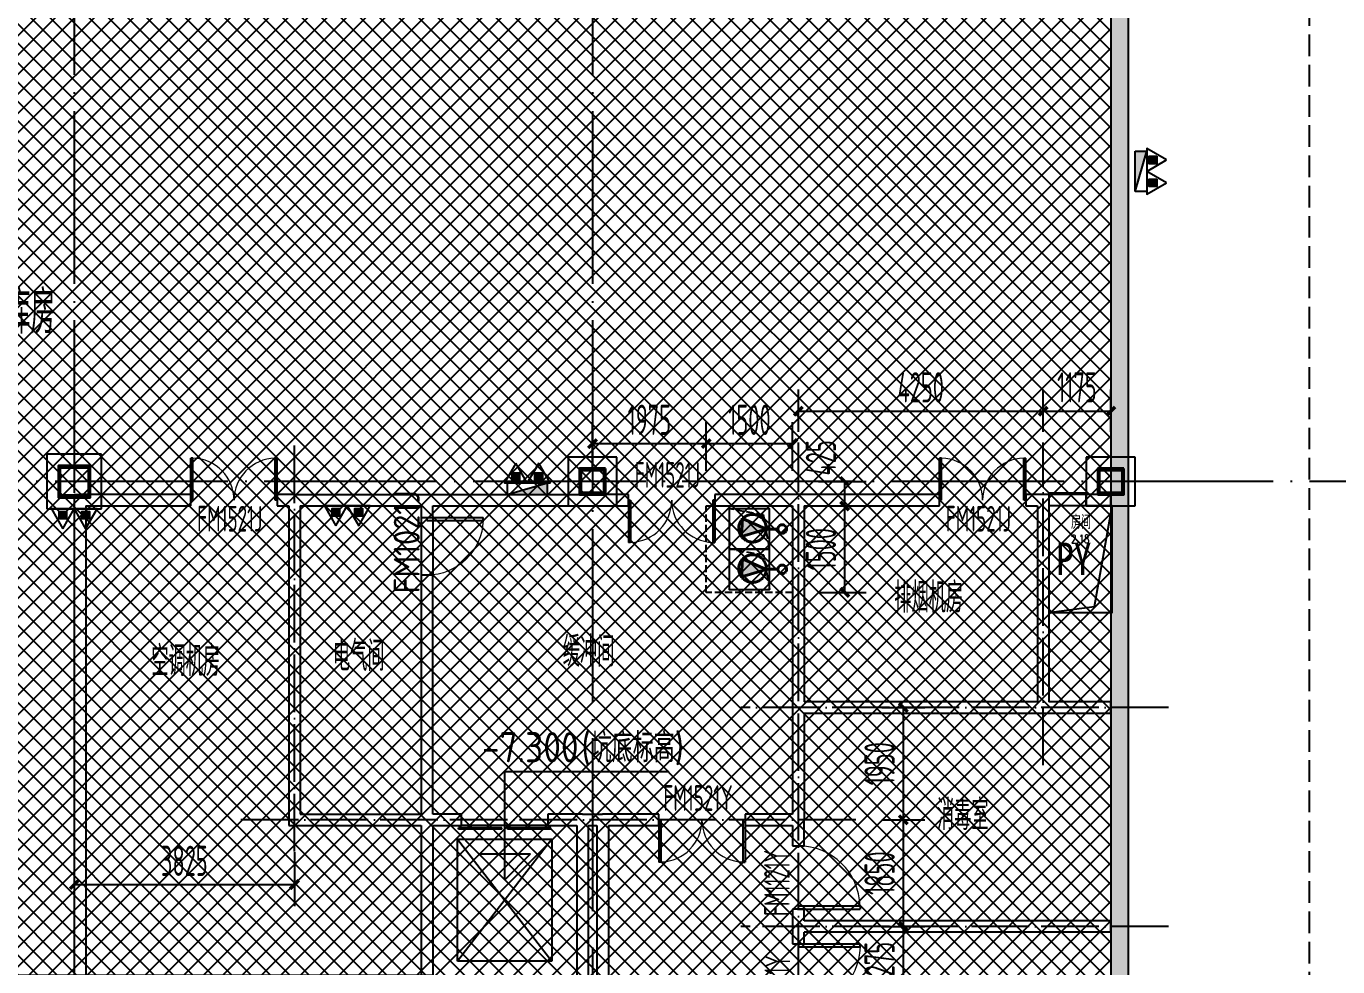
# Model space of a CAD drawing. Extents: x -473190 to 2138458, y -81875 to 2633646.
# Drawn here: x 43319 to 66094, y 105136 to 121465 of the extents above; entities that cross this region are included whole.
import ezdxf

# ---------------------------------------------------------------- set-up
doc = ezdxf.new("R2010")
doc.units = 0
doc.header["$LTSCALE"] = 1000
for name, pattern in [('__DASH', [0.35, 0.25, -0.1]), ('DASH', [0.35, 0.25, -0.1]), ('DOTE', [2.42, 2, -0.2, 0.02, -0.2]), ('排水', [1.1, 1, -0.1])]:
    doc.linetypes.add(name, pattern=pattern)
for name, color, linetype in [('A-COLUMN', 2, 'Continuous'), ('A-EVTR', 3, 'Continuous'), ('A-PUB_HATCH', 8, 'Continuous'), ('A-ROOM_NAME', 23, 'Continuous'), ('A-WALL', 2, 'Continuous'), ('A-WINDOW', 4, 'Continuous'), ('DIM_ELEV', 3, 'Continuous'), ('DOOR_FIRE', 4, 'Continuous'), ('DOOR_FIRE_TEXT', 7, 'Continuous'), ('DOTE', 1, 'DOTE'), ('PUB_DIM', 3, 'Continuous'), ('PUB_TEXT', 7, 'Continuous'), ('RF-QT', 30, 'Continuous'), ('S-柱', 51, 'Continuous'), ('S-柱-填充', 8, 'Continuous'), ('SPACE', 7, 'Continuous'), ('W-EQUIP_消火栓', 7, 'Continuous'), ('W-EQUIP_灭火器', 7, 'Continuous'), ('WINDOW', 4, 'Continuous'), ('WINDOW_TEXT', 7, 'Continuous'), ('排水', 4, 'Continuous'), ('索引线', 252, 'Continuous'), ('车行线', 4, 'Continuous'), ('集水坑', 4, 'Continuous'), ('雨棚投影', 147, 'Continuous')]:
    doc.layers.add(name, color=color, linetype=linetype)
doc.layers.add('GPS-污水', color=2, linetype='排水', lineweight=40)
doc.styles.add('8B2_01', font='simhei.ttf', dxfattribs={"width": 0.8})
doc.styles.add('8B2_02', font='tssdeng.shx', dxfattribs={"width": 0.6, "bigfont": 'TSSDCHN.shx'})
doc.styles.add('_TCH_DIM_T3', font='tssdeng.shx', dxfattribs={"width": 0.564706, "bigfont": '@@@tssdchn.shx'})
doc.styles.add('_TCH_SPACE', font='SIMPLEX', dxfattribs={"height": 5, "bigfont": 'GBCBIG'})
doc.styles.add('_TCH_WINDOW', font='tssdeng.shx', dxfattribs={"width": 0.8, "height": 3.5, "bigfont": 'tssdchn.shx'})
doc.styles.get("Standard").update_dxf_attribs({"font": 'gbenor.shx', "bigfont": 'gbcbig.shx'})
doc.dimstyles.new('_TCH_ARCH&&150', dxfattribs={"dimtxt": 525, "dimasz": 150, "dimexe": 375, "dimexo": 450, "dimgap": 150, "dimtad": 1, "dimdec": 0, "dimzin": 0, "dimdsep": 46, "dimtxsty": '_TCH_DIM_T3', "dimblk": 'ARCHTICK', "dimcen": 0.09, "dimclrt": 7, "dimazin": 2, "dimtfac": 1, "dimtdec": 0, "dimtix": 1, "dimtmove": 2, "dimatfit": 3, "dimfxl": 0, "dimtolj": 1, "dimtzin": 0, "dimarcsym": 0})

# ---------------------------------------------------------------- blocks, each defined once
blk = doc.blocks.new('A$C796A13F6')
at = {"layer": '车行线', "linetype": '__DASH', "ltscale": 1.5}
blk.add_lwpolyline([(-35879, -156171), (-3771, -120511, 0.185339), (-3000, -118503), (-3000, -3000)], format="xyb", dxfattribs=at)
blk = doc.blocks.new('$SB01_1')
h = blk.add_hatch(color=256)
h.dxf.hatch_style = 1
h.paths.add_polyline_path([(-0.381, -0.323), (0.5, 0), (-0.381, 0.323)])
h.paths.add_polyline_path([(0, 0), (0.002, 0), (0.002, 0.001), (0, 0.001)], flags=24)
h.paths.add_polyline_path([(0, -0.002), (0.003, -0.002), (0.003, -0.001), (0, -0.001)], flags=24)
h.paths.add_polyline_path([(0, -0.003), (0.003, -0.003), (0.003, -0.002), (0, -0.002)], flags=24)
for p, q in [((0.5, 0), (-0.381, 0.323)), ((-0.381, 0.323), (-0.381, -0.323)), ((0.5, 0), (-0.381, -0.323))]:
    blk.add_line(p, q)
blk.add_circle((0, 0), 0.5)
at = {"flags": 1}
for tag, p in [('UNIT', (0, 0)), ('SPEC', (0, -0.002)), ('WHAT', (0, -0.003))]:
    blk.add_attdef(tag, p, '', height=0.001, dxfattribs=at)
blk = doc.blocks.new('人防集水坑')
at = {"layer": 'GPS-污水', "linetype": '排水'}
for p, q in [((307486, 701151), (307284, 701151)), ((307486, 700451), (307284, 700451))]:
    blk.add_line(p, q, dxfattribs=at)
for centre in [(307561, 701151), (307561, 700451)]:
    blk.add_circle(centre, 75, dxfattribs=at)
at = {"layer": '集水坑', "linetype": 'DASH', "ltscale": 0.5}
blk.add_lwpolyline([(306241, 700051), (306241, 701551), (307741, 701551), (307741, 700051)], close=True, dxfattribs=at)
at = {"layer": '集水坑', "linetype": 'Continuous', "ltscale": 0.5}
for points in [[(306641, 701501), (306641, 700801), (307341, 700801), (307341, 701501)], [(306641, 700801), (306641, 700101), (307341, 700101), (307341, 700801)]]:
    blk.add_lwpolyline(points, close=True, dxfattribs=at)
at = {"layer": '集水坑', "linetype": 'DASH', "ltscale": 0.5}
for points in [[(307341, 700801), (307237, 701397), (306641, 701501)], [(307347, 700101), (307243, 700697), (306647, 700801)]]:
    blk.add_lwpolyline(points, dxfattribs=at)
at = {"layer": 'GPS-污水', "linetype": '排水', "xscale": -480.0000000000002, "yscale": 480.0000000000002, "zscale": 480.0000000000002, "rotation": 176.2535374729293}
for p in [(307045, 701164, 0), (307045, 700464, 0)]:
    blk.add_blockref('$SB01_1', p, dxfattribs=at)
blk = doc.blocks.new('_ArchTick')
at = {"color": 0, "linetype": 'ByBlock', "const_width": 0.4}
blk.add_lwpolyline([(-0.5, -0.5), (0.5, 0.5)], dxfattribs=at)
blk = doc.blocks.new('*D5257')
at = {"layer": 'Defpoints', "color": 0, "transparency": 16777216}
for p in [(146109, -73010), (144609, -73931), (146109, -73931)]:
    blk.add_point(p, dxfattribs=at)
at = {"layer": 'PUB_DIM', "color": 0, "lineweight": -2, "transparency": 16777216}
for p, q in [((144609, -73481), (144609, -72635)), ((146109, -73481), (146109, -72635)), ((144609, -73010), (146109, -73010))]:
    blk.add_line(p, q, dxfattribs=at)
at = {"layer": 'PUB_DIM', "color": 0, "lineweight": -2, "transparency": 16777216, "xscale": 150, "yscale": 150, "zscale": 150, "rotation": 180}
blk.add_blockref('_ArchTick', (144609, -73010), dxfattribs=at)
at = {"layer": 'PUB_DIM', "color": 0, "lineweight": -2, "transparency": 16777216, "xscale": 150, "yscale": 150, "zscale": 150}
blk.add_blockref('_ArchTick', (146109, -73010), dxfattribs=at)
at = {"layer": 'PUB_DIM', "color": 7, "transparency": 16777216, "insert": (145359, -72597), "char_height": 525, "attachment_point": 5, "style": '_TCH_DIM_T3'}
blk.add_mtext('\\A1;1500', dxfattribs=at)
blk = doc.blocks.new('*D5258')
at = {"layer": 'Defpoints', "color": 0, "transparency": 16777216}
for p in [(144609, -73010), (142634, -73931), (144609, -73931)]:
    blk.add_point(p, dxfattribs=at)
at = {"layer": 'PUB_DIM', "color": 0, "lineweight": -2, "transparency": 16777216}
for p, q in [((142634, -73481), (142634, -72635)), ((144609, -73481), (144609, -72635)), ((142634, -73010), (144609, -73010))]:
    blk.add_line(p, q, dxfattribs=at)
at = {"layer": 'PUB_DIM', "color": 0, "lineweight": -2, "transparency": 16777216, "xscale": 150, "yscale": 150, "zscale": 150, "rotation": 180}
blk.add_blockref('_ArchTick', (142634, -73010), dxfattribs=at)
at = {"layer": 'PUB_DIM', "color": 0, "lineweight": -2, "transparency": 16777216, "xscale": 150, "yscale": 150, "zscale": 150}
blk.add_blockref('_ArchTick', (144609, -73010), dxfattribs=at)
at = {"layer": 'PUB_DIM', "color": 7, "transparency": 16777216, "insert": (143621, -72597), "char_height": 525, "attachment_point": 5, "style": '_TCH_DIM_T3'}
blk.add_mtext('\\A1;1975', dxfattribs=at)
blk = doc.blocks.new('*D5259')
at = {"layer": 'Defpoints', "color": 0, "transparency": 16777216}
for p in [(146109, -73668), (147013, -73668), (146109, -74093)]:
    blk.add_point(p, dxfattribs=at)
at = {"layer": 'PUB_DIM', "color": 0, "lineweight": -2, "transparency": 16777216}
for p, q in [((146559, -73668), (147388, -73668)), ((147013, -74093), (147013, -73668)), ((146559, -74093), (147388, -74093))]:
    blk.add_line(p, q, dxfattribs=at)
at = {"layer": 'PUB_DIM', "color": 0, "lineweight": -2, "transparency": 16777216, "xscale": 150, "yscale": 150, "zscale": 150}
for p, rotation in [((147013, -73668), 90), ((147013, -74093), 270)]:
    blk.add_blockref('_ArchTick', p, dxfattribs=dict(at, rotation=rotation))
at = {"layer": 'PUB_DIM', "color": 7, "transparency": 16777216, "insert": (146600, -73257), "char_height": 525, "attachment_point": 5, "rotation": 90, "style": '_TCH_DIM_T3'}
blk.add_mtext('\\A1;425', dxfattribs=at)
blk = doc.blocks.new('*D5260')
at = {"layer": 'Defpoints', "color": 0, "transparency": 16777216}
for p in [(146109, -74093), (147013, -74093), (146109, -75593)]:
    blk.add_point(p, dxfattribs=at)
at = {"layer": 'PUB_DIM', "color": 0, "lineweight": -2, "transparency": 16777216}
for p, q in [((146559, -74093), (147388, -74093)), ((147013, -75593), (147013, -74093)), ((146559, -75593), (147388, -75593))]:
    blk.add_line(p, q, dxfattribs=at)
at = {"layer": 'PUB_DIM', "color": 0, "lineweight": -2, "transparency": 16777216, "xscale": 150, "yscale": 150, "zscale": 150}
for p, rotation in [((147013, -74093), 90), ((147013, -75593), 270)]:
    blk.add_blockref('_ArchTick', p, dxfattribs=dict(at, rotation=rotation))
at = {"layer": 'PUB_DIM', "color": 7, "transparency": 16777216, "insert": (146600, -74843), "char_height": 525, "attachment_point": 5, "rotation": 90, "style": '_TCH_DIM_T3'}
blk.add_mtext('\\A1;1500', dxfattribs=at)
blk = doc.blocks.new('A$C7EFF042E')
at = {"layer": 'A-COLUMN', "color": 6}
for p, q in [((9725, -35775), (8775, -35775)), ((8775, -35775), (8775, -36725)), ((9725, -36725), (9725, -35775)), ((18675, -35825), (17825, -35825)), ((17825, -35825), (17825, -36675)), ((18675, -36675), (18675, -35825)), ((27675, -35825), (26825, -35825)), ((26825, -35825), (26825, -36675)), ((27675, -36675), (27675, -35825)), ((8775, -36725), (9725, -36725)), ((17825, -36675), (18675, -36675)), ((26825, -36675), (27675, -36675))]:
    blk.add_line(p, q, dxfattribs=at)
at = {"layer": 'S-柱', "color": 6, "lineweight": 35}
for points in [[(9525, -35975), (8975, -35975), (8975, -36525), (9525, -36525)], [(9525, -35975), (8975, -35975), (8975, -36525), (9525, -36525)], [(18475, -36025), (18025, -36025), (18025, -36475), (18475, -36475)], [(18475, -36025), (18025, -36025), (18025, -36475), (18475, -36475)], [(27475, -36025), (27025, -36025), (27025, -36475), (27475, -36475)], [(27475, -36025), (27025, -36025), (27025, -36475), (27475, -36475)]]:
    blk.add_lwpolyline(points, close=True, dxfattribs=at)
at = {"layer": 'S-柱-填充', "color": 6, "lineweight": 35}
for points in [[(9495, -36495), (9005, -36495), (9005, -36005), (9495, -36005)], [(18445, -36445), (18055, -36445), (18055, -36055), (18445, -36055)], [(27445, -36445), (27055, -36445), (27055, -36055), (27445, -36055)]]:
    blk.add_lwpolyline(points, close=True, dxfattribs=at)
blk = doc.blocks.new('A$C4F5A101F')
at = {"layer": 'DOTE', "color": 16, "linetype": 'DOTE', "ltscale": 1.5}
for p, q in [((-158489.7, 16373.7), (-158489.7, -213765.2)), ((-149489.7, 16373.7), (-149489.7, -213765.2)), ((-140489.7, 16373.7), (-140489.7, -213765.2)), ((-39660.8, -44507.4), (-180399, -44507.4))]:
    blk.add_line(p, q, dxfattribs=at)
blk = doc.blocks.new('*D5575')
at = {"layer": 'Defpoints', "color": 0, "transparency": 16777216}
for p in [(116000, -26328), (111750, -27140), (116000, -27140)]:
    blk.add_point(p, dxfattribs=at)
at = {"layer": 'PUB_DIM', "color": 0, "lineweight": -2, "transparency": 16777216}
for p, q in [((111750, -26690), (111750, -25953)), ((116000, -26690), (116000, -25953)), ((111750, -26328), (116000, -26328))]:
    blk.add_line(p, q, dxfattribs=at)
at = {"layer": 'PUB_DIM', "color": 0, "lineweight": -2, "transparency": 16777216, "xscale": 150, "yscale": 150, "zscale": 150, "rotation": 180}
blk.add_blockref('_ArchTick', (111750, -26328), dxfattribs=at)
at = {"layer": 'PUB_DIM', "color": 0, "lineweight": -2, "transparency": 16777216, "xscale": 150, "yscale": 150, "zscale": 150}
blk.add_blockref('_ArchTick', (116000, -26328), dxfattribs=at)
at = {"layer": 'PUB_DIM', "color": 7, "transparency": 16777216, "insert": (113875, -25915), "char_height": 525, "attachment_point": 5, "style": '_TCH_DIM_T3'}
blk.add_mtext('\\A1;4250', dxfattribs=at)
blk = doc.blocks.new('*D5576')
at = {"layer": 'Defpoints', "color": 0, "transparency": 16777216}
for p in [(117175, -26328), (116000, -27140), (117175, -27140)]:
    blk.add_point(p, dxfattribs=at)
at = {"layer": 'PUB_DIM', "color": 0, "lineweight": -2, "transparency": 16777216}
for p, q in [((116000, -26690), (116000, -25953)), ((117175, -26690), (117175, -25953)), ((116000, -26328), (117175, -26328))]:
    blk.add_line(p, q, dxfattribs=at)
at = {"layer": 'PUB_DIM', "color": 0, "lineweight": -2, "transparency": 16777216, "xscale": 150, "yscale": 150, "zscale": 150, "rotation": 180}
blk.add_blockref('_ArchTick', (116000, -26328), dxfattribs=at)
at = {"layer": 'PUB_DIM', "color": 0, "lineweight": -2, "transparency": 16777216, "xscale": 150, "yscale": 150, "zscale": 150}
blk.add_blockref('_ArchTick', (117175, -26328), dxfattribs=at)
at = {"layer": 'PUB_DIM', "color": 7, "transparency": 16777216, "insert": (116587, -25915), "char_height": 525, "attachment_point": 5, "style": '_TCH_DIM_T3'}
blk.add_mtext('\\A1;1175', dxfattribs=at)
blk = doc.blocks.new('*D5577')
at = {"layer": 'Defpoints', "color": 0, "transparency": 16777216}
for p in [(99175, -33537), (103000, -33537), (103000, -34548)]:
    blk.add_point(p, dxfattribs=at)
at = {"layer": 'PUB_DIM', "color": 0, "lineweight": -2, "transparency": 16777216}
for p, q in [((99175, -33987), (99175, -34923)), ((103000, -33987), (103000, -34923)), ((99175, -34548), (103000, -34548))]:
    blk.add_line(p, q, dxfattribs=at)
at = {"layer": 'PUB_DIM', "color": 0, "lineweight": -2, "transparency": 16777216, "xscale": 150, "yscale": 150, "zscale": 150, "rotation": 180}
blk.add_blockref('_ArchTick', (99175, -34548), dxfattribs=at)
at = {"layer": 'PUB_DIM', "color": 0, "lineweight": -2, "transparency": 16777216, "xscale": 150, "yscale": 150, "zscale": 150}
blk.add_blockref('_ArchTick', (103000, -34548), dxfattribs=at)
at = {"layer": 'PUB_DIM', "color": 7, "transparency": 16777216, "insert": (101087, -34136), "char_height": 525, "attachment_point": 5, "style": '_TCH_DIM_T3'}
blk.add_mtext('\\A1;3825', dxfattribs=at)
blk = doc.blocks.new('*D5578')
at = {"layer": 'Defpoints', "color": 0, "transparency": 16777216}
for p in [(112750, -31475), (113573, -31475), (112750, -33425)]:
    blk.add_point(p, dxfattribs=at)
at = {"layer": 'PUB_DIM', "color": 0, "lineweight": -2, "transparency": 16777216}
for p, q in [((113200, -31475), (113948, -31475)), ((113573, -33425), (113573, -31475)), ((113200, -33425), (113948, -33425))]:
    blk.add_line(p, q, dxfattribs=at)
at = {"layer": 'PUB_DIM', "color": 0, "lineweight": -2, "transparency": 16777216, "xscale": 150, "yscale": 150, "zscale": 150}
for p, rotation in [((113573, -31475), 90), ((113573, -33425), 270)]:
    blk.add_blockref('_ArchTick', p, dxfattribs=dict(at, rotation=rotation))
at = {"layer": 'PUB_DIM', "color": 7, "transparency": 16777216, "insert": (113160, -32450), "char_height": 525, "attachment_point": 5, "rotation": 90, "style": '_TCH_DIM_T3'}
blk.add_mtext('\\A1;1950', dxfattribs=at)
blk = doc.blocks.new('*D5579')
at = {"layer": 'Defpoints', "color": 0, "transparency": 16777216}
for p in [(112750, -33425), (113573, -33425), (112750, -35275)]:
    blk.add_point(p, dxfattribs=at)
at = {"layer": 'PUB_DIM', "color": 0, "lineweight": -2, "transparency": 16777216}
for p, q in [((113200, -33425), (113948, -33425)), ((113573, -35275), (113573, -33425)), ((113200, -35275), (113948, -35275))]:
    blk.add_line(p, q, dxfattribs=at)
at = {"layer": 'PUB_DIM', "color": 0, "lineweight": -2, "transparency": 16777216, "xscale": 150, "yscale": 150, "zscale": 150}
for p, rotation in [((113573, -33425), 90), ((113573, -35275), 270)]:
    blk.add_blockref('_ArchTick', p, dxfattribs=dict(at, rotation=rotation))
at = {"layer": 'PUB_DIM', "color": 7, "transparency": 16777216, "insert": (113160, -34350), "char_height": 525, "attachment_point": 5, "rotation": 90, "style": '_TCH_DIM_T3'}
blk.add_mtext('\\A1;1850', dxfattribs=at)
blk = doc.blocks.new('*D5580')
at = {"layer": 'Defpoints', "color": 0, "transparency": 16777216}
for p in [(112750, -35275), (113573, -35275), (112750, -36550)]:
    blk.add_point(p, dxfattribs=at)
at = {"layer": 'PUB_DIM', "color": 0, "lineweight": -2, "transparency": 16777216}
for p, q in [((113200, -35275), (113948, -35275)), ((113573, -36550), (113573, -35275)), ((113200, -36550), (113948, -36550))]:
    blk.add_line(p, q, dxfattribs=at)
at = {"layer": 'PUB_DIM', "color": 0, "lineweight": -2, "transparency": 16777216, "xscale": 150, "yscale": 150, "zscale": 150}
for p, rotation in [((113573, -35275), 90), ((113573, -36550), 270)]:
    blk.add_blockref('_ArchTick', p, dxfattribs=dict(at, rotation=rotation))
at = {"layer": 'PUB_DIM', "color": 7, "transparency": 16777216, "insert": (113160, -35912), "char_height": 525, "attachment_point": 5, "rotation": 90, "style": '_TCH_DIM_T3'}
blk.add_mtext('\\A1;1275', dxfattribs=at)
blk = doc.blocks.new('$TwtSys$00000434')
for p, q in [((-0.5, 0.5), (-0.5, -0.5)), ((-0.5, -0.5), (0.5, 0.5)), ((0.5, 0.5), (-0.5, 0.5)), ((0.5, -0.5), (0.5, 0.5)), ((-0.5, -0.5), (0.5, -0.5))]:
    blk.add_line(p, q)
blk.add_solid([(0.5, -0.5), (0.5, 0.5), (-0.5, -0.5)])
blk = doc.blocks.new('$TwtSys$00000546')
h = blk.add_hatch()
h.set_pattern_fill('ANSI31', color=256, scale=200, style=0)
h.set_pattern_definition([(45, (-38543.802, -6670.83), (-17.67767, 17.67767), [])])
h.paths.add_polyline_path([(-65, 174), (65, 174), (65, 44), (-65, 44)])
for points in [[(0, 344), (-198, 0), (198, 0)], [(-65, 174), (65, 174), (65, 44), (-65, 44)]]:
    blk.add_lwpolyline(points, close=True)
blk = doc.blocks.new('rfk')
at = {"layer": 'A-PUB_HATCH'}
blk.add_hatch(color=256, dxfattribs=at).paths.add_polyline_path([(473948.2, -695485.2), (473748.2, -695485.2), (473748.2, -720685.2), (473881.5, -720785.2), (474048.2, -720685.2), (474048.2, -695635.2)])
at = {"layer": 'RF-QT'}
for p, q in [((473748.2, -695485.2), (473748.2, -720685.2)), ((474048.2, -695635.2), (474048.2, -720685.2))]:
    blk.add_line(p, q, dxfattribs=at)
blk = doc.blocks.new('zzzzzzzzzzzzzzzz')
at = {"layer": 'A-COLUMN'}
for p, q in [((26716, -216035), (25766, -216035)), ((25766, -216035), (25766, -216985)), ((26716, -216985), (26716, -216035)), ((35666, -216085), (34816, -216085)), ((34816, -216085), (34816, -216935)), ((35666, -216935), (35666, -216085)), ((44666, -216085), (43816, -216085)), ((43816, -216085), (43816, -216935)), ((44666, -216935), (44666, -216085)), ((25766, -216985), (26716, -216985)), ((34816, -216935), (35666, -216935)), ((43816, -216935), (44666, -216935))]:
    blk.add_line(p, q, dxfattribs=at)
blk = doc.blocks.new('A$C11751E51')
for points in [[(-5556.5, 85302.4), (-5556.5, 83227.4), (-4456.5, 83227.4), (-4456.5, 85077.4), (-4906.5, 85077.4), (-4906.5, 85302.4), (-5556.5, 85302.4)], [(-5556.5, 83227.5), (-4765.3, 83333.8), (-4456.5, 85077.4)]]:
    blk.add_lwpolyline(points)
at = {"layer": 'SPACE', "style": '_TCH_SPACE'}
blk.add_text('房间', height=241.13, dxfattribs=at).set_placement((-5172.3, 84678.6))
at = {"layer": 'SPACE', "style": '_TCH_SPACE', "width": 0.705882}
blk.add_text('2.18', height=148.75, dxfattribs=at).set_placement((-5169.3, 84429.2))
blk = doc.blocks.new('ADFASDF')
h = blk.add_hatch()
h.set_pattern_fill('ANSI37', color=8, scale=150)
h.set_pattern_definition([(45, (0, 0), (-168.3798, 168.3798), []), (135, (0, 0), (-168.3798, -168.3798), [])])
h.paths.add_polyline_path([(521397, 239186), (521397, 224886), (539697, 224886), (539697, 169261), (524947, 169261), (524947, 171211), (527822, 171211), (527922, 176611), (501318, 176611), (501125, 109884), (530547, 109887), (530547, 107449), (538188, 100503), (536147, 98236), (540086, 94690), (517812, 69953), (517812, 59790), (482108, 20136), (405247, 20136), (405247, 26086), (391997, 40436), (391997, 64736), (399997, 64738), (399997, 239186), (409022, 239186)])
blk.add_lwpolyline([(521397, 239186), (521397, 224886), (539697, 224886), (539697, 169261), (524947, 169261), (524947, 171211), (527822, 171211), (527922, 176611), (501318, 176611), (501125, 109884)])
blk = doc.blocks.new('$DorLib2D$00000001')
for p, q in [((0.45, 0.975), (0.5, 0.975)), ((0.45, 0), (0.45, 0.975)), ((0.5, 0), (0.5, 0.975)), ((0.5, 0), (0.45, 0))]:
    blk.add_line(p, q)
at = {"lineweight": 13}
blk.add_arc((0.475, 0), 0.975, 91.4693, 180, dxfattribs=at)
blk = doc.blocks.new('$DORLIB2D$00000127')
at = {"color": 0}
for points in [[(-0.533, 0.795), (-0.533, 0.69)], [(-0.033, 0.795), (-0.533, 0.795)], [(-0.033, 0.795), (-0.033, 0.69)], [(0.533, 0.795), (0.033, 0.795)], [(0.033, 0.795), (0.033, 0.69)], [(0.533, 0.795), (0.533, 0.69)], [(-0.033, 0.69), (-0.533, 0.69)], [(0.533, 0.69), (0.033, 0.69)], [(0.5, 0.5), (-0.5, 0.5)]]:
    blk.add_lwpolyline(points, dxfattribs=at)
blk = doc.blocks.new('$DorLib2D$00000002')
for p, q in [((-0.5, 0), (-0.5, 0.4875)), ((-0.475, 0.4875), (-0.5, 0.4875)), ((-0.475, 0), (-0.475, 0.4875)), ((0.475, 0), (0.475, 0.4875)), ((0.475, 0.4875), (0.5, 0.4875)), ((0.5, 0), (0.5, 0.4875)), ((-0.5, 0), (-0.475, 0)), ((0.5, 0), (0.475, 0))]:
    blk.add_line(p, q)
at = {"lineweight": 13}
for centre, start, end in [((-0.4875, 0), 0, 88.53072), ((0.4875, 0), 91.46928, 180)]:
    blk.add_arc(centre, 0.4875, start, end, dxfattribs=at)
blk = doc.blocks.new('A$C3672542B')
at = {"layer": '排水', "color": 3, "linetype": 'DASH'}
blk.add_lwpolyline([(143368.2, -76833.7, 0, 0, 0), (144080.1, -76121.8, 160, 0, 0), (144504.3, -75697.6, 0, 0, 0)], format="xyseb", dxfattribs=at)
at = {"layer": '集水坑', "linetype": 'Continuous'}
blk.add_blockref('人防集水坑', (-161632.4, -775643.9), dxfattribs=at)
at = {"layer": 'PUB_DIM'}
for p1, p2, distance, picture, middle in [((142633.7, -73930.7), (144608.7, -73930.7), 920.8, '*D5258', (143621.2, -72597.3)), ((144608.7, -73930.7), (146108.7, -73930.7), 920.8, '*D5257', (145358.7, -72597.3)), ((146108.7, -75593.2), (146108.7, -74093.2), -903.9, '*D5260', (146600.1, -74843.2))]:
    dim = blk.add_aligned_dim(p1=p1, p2=p2, distance=distance, dimstyle='_TCH_ARCH&&150', dxfattribs=at)
    dim.commit()
    dim.dimension.update_dxf_attribs({"geometry": picture, "text_midpoint": middle})
dim = blk.add_linear_dim(base=(147012.6, -73668.2), p1=(146108.7, -74093.2), p2=(146108.7, -73668.2), angle=90, dimstyle='_TCH_ARCH&&150', dxfattribs=at)
dim.commit()
dim.dimension.update_dxf_attribs({"geometry": '*D5259', "text_midpoint": (146600.1, -73256.5), "dimtype": 161})
blk = doc.blocks.new('A$C2B5B1B2C')
at = {"layer": 'DOTE', "linetype": 'DOTE', "ltscale": 0.5}
for p, q in [((103000, -33975), (103000, -26875)), ((111750, -44675), (111750, -26875)), ((116000, -32475), (116000, -26875)), ((118175, -31475), (110750, -31475)), ((112750, -33425), (102000, -33425)), ((118175, -35275), (110750, -35275))]:
    blk.add_line(p, q, dxfattribs=at)
at = {"layer": 'PUB_DIM'}
for p1, p2, distance, picture, middle in [((111750, -27140.3), (116000, -27140.3), 812.4, '*D5575', (113875, -25915.4)), ((116000, -27140.3), (117175, -27140.3), 812.4, '*D5576', (116587.5, -25915.4)), ((112750, -33425), (112750, -31475), -822.7, '*D5578', (113160.2, -32450)), ((112750, -35275), (112750, -33425), -822.7, '*D5579', (113160.2, -34350)), ((99175, -33536.6), (103000, -33536.6), -1011.8, '*D5577', (101087.5, -34135.9)), ((112750, -36550), (112750, -35275), -822.7, '*D5580', (113160.2, -35912.5))]:
    dim = blk.add_aligned_dim(p1=p1, p2=p2, distance=distance, dimstyle='_TCH_ARCH&&150', dxfattribs=at)
    dim.commit()
    dim.dimension.update_dxf_attribs({"geometry": picture, "text_midpoint": middle})

msp = doc.modelspace()

# ---------------------------------------------------------------- linework, layer by layer
at = {"layer": 'A-EVTR'}
for p, q in [((50807.3, 107351), (52447.3, 107351)), ((50807.3, 105235.6), (50807.3, 107351)), ((50807.3, 107351), (52447.3, 105235.6)), ((52447.3, 107351), (50807.3, 105235.6)), ((52447.3, 107351), (52447.3, 105235.6)), ((52447.3, 105235.6), (50807.3, 105235.6))]:
    msp.add_line(p, q, dxfattribs=at)
at = {"layer": 'A-WALL'}
for p, q in [((44152.3, 113335.6), (44252.3, 113335.6)), ((44152.3, 113335.6), (44152.3, 113135.6)), ((46177.3, 113335.6), (44252.3, 113335.6)), ((46177.3, 113135.6), (46177.3, 113335.6)), ((47977.3, 113335.6), (47677.3, 113335.6)), ((47677.3, 113335.6), (47677.3, 113135.6)), ((47977.3, 113335.6), (50277.3, 113335.6)), ((50277.3, 113335.6), (53127.3, 113335.6)), ((53777.3, 113335.6), (53127.3, 113335.6)), ((53777.3, 113135.6), (53777.3, 113335.6)), ((56727.3, 113335.6), (55277.3, 113335.6)), ((55277.3, 113335.6), (55277.3, 113135.6)), ((59177.3, 113335.6), (56727.3, 113335.6)), ((59177.3, 113135.6), (59177.3, 113335.6)), ((60977.3, 113335.6), (60677.3, 113335.6)), ((60677.3, 113335.6), (60677.3, 113135.6)), ((62152.3, 113335.6), (60977.3, 113335.6)), ((62152.3, 113135.6), (62152.3, 113335.6)), ((44152.3, 113135.6), (44152.3, 113135.6)), ((44152.3, 113135.6), (44152.3, 104885.6)), ((44352.3, 113135.6), (44352.3, 104885.6)), ((44352.3, 113135.6), (46177.3, 113135.6)), ((47677.3, 113135.6), (47877.3, 113135.6)), ((47877.3, 113135.6), (47877.3, 107585.6)), ((48077.3, 113135.6), (48077.3, 107785.6)), ((48077.3, 113135.6), (50177.3, 113135.6)), ((50177.3, 113135.6), (50177.3, 112935.6)), ((50377.3, 112935.6), (50377.3, 113135.6)), ((50377.3, 113135.6), (53127.3, 113135.6)), ((53127.3, 113135.6), (53777.3, 113135.6)), ((55277.3, 113135.6), (56627.3, 113135.6)), ((56627.3, 113135.6), (56627.3, 109635.6)), ((56827.3, 113135.6), (56827.3, 109735.6)), ((56827.3, 113135.6), (59177.3, 113135.6)), ((60677.3, 113135.6), (60877.3, 113135.6)), ((60877.3, 113135.6), (60877.3, 109735.6)), ((62152.3, 113135.6), (61077.3, 113135.6)), ((61077.3, 113135.6), (61077.3, 109735.6)), ((50177.3, 112935.6), (50377.3, 112935.6)), ((50377.3, 111935.6), (50177.3, 111935.6)), ((50177.3, 111935.6), (50177.3, 107785.6)), ((50377.3, 107785.6), (50377.3, 111935.6)), ((56627.3, 109635.6), (56627.3, 107785.6)), ((60877.3, 109735.6), (56827.3, 109735.6)), ((62152.3, 109735.6), (61077.3, 109735.6)), ((62152.3, 109535.6), (62152.3, 109735.6)), ((56827.3, 109535.6), (56827.3, 107685.6)), ((60977.3, 109535.6), (56827.3, 109535.6)), ((62152.3, 109535.6), (60977.3, 109535.6)), ((48077.3, 107785.6), (50177.3, 107785.6)), ((50877.3, 107785.6), (50377.3, 107785.6)), ((50877.3, 107585.6), (50877.3, 107785.6)), ((52977.3, 107785.6), (52377.3, 107785.6)), ((52377.3, 107785.6), (52377.3, 107585.6)), ((52977.3, 107785.6), (53327.3, 107785.6)), ((54302.3, 107785.6), (53327.3, 107785.6)), ((54302.3, 107585.6), (54302.3, 107785.6)), ((56627.3, 107785.6), (55802.3, 107785.6)), ((55802.3, 107785.6), (55802.3, 107585.6)), ((47877.3, 107585.6), (50177.3, 107585.6)), ((50177.3, 107585.6), (50177.3, 104885.6)), ((50377.3, 107585.6), (50877.3, 107585.6)), ((50377.3, 107585.6), (50377.3, 104885.6)), ((52377.3, 107585.6), (52877.3, 107585.6)), ((52877.3, 107585.6), (52877.3, 104385.6)), ((53077.3, 107585.6), (53227.3, 107585.6)), ((53077.3, 107585.6), (53077.3, 104385.6)), ((53227.3, 107585.6), (53227.3, 104935.6)), ((53427.3, 107585.6), (54302.3, 107585.6)), ((53427.3, 107585.6), (53427.3, 104935.6)), ((55802.3, 107585.6), (56627.3, 107585.6)), ((56627.3, 107585.6), (56627.3, 107235.6)), ((56827.3, 107235.6), (56827.3, 107685.6)), ((56627.3, 107235.6), (56827.3, 107235.6)), ((56827.3, 106135.6), (56627.3, 106135.6)), ((56627.3, 106135.6), (56627.3, 105835.6)), ((56827.3, 105935.6), (56827.3, 106135.6)), ((62152.3, 105935.6), (56827.3, 105935.6)), ((62152.3, 105735.6), (62152.3, 105935.6)), ((56627.3, 105835.6), (56627.3, 105535.6)), ((56827.3, 105535.6), (56827.3, 105735.6)), ((62152.3, 105735.6), (56827.3, 105735.6)), ((56627.3, 105535.6), (56827.3, 105535.6))]:
    msp.add_line(p, q, dxfattribs=at)
at = {"layer": 'DIM_ELEV'}
for p, q in [((51627.3, 106647.1), (51627.3, 108527.3)), ((51627.3, 108527.3), (54477.6, 108527.3)), ((51627.3, 106647.1), (51177.3, 107097.1)), ((51177.3, 107097.1), (52077.3, 107097.1)), ((51627.3, 106647.1), (52077.3, 107097.1))]:
    msp.add_line(p, q, dxfattribs=at)
at = {"layer": 'WINDOW'}
for p, q in [((50177.3, 112935.6), (50177.3, 111935.6)), ((50377.3, 112935.6), (50377.3, 111935.6))]:
    msp.add_line(p, q, dxfattribs=at)

# ---------------------------------------------------------------- block references
for name, p in [('A$C11751E51', (66633.7, 28058.1)), ('A$C3672542B', (-89481.4, 187228.8)), ('ADFASDF', (-477545, -71625.7)), ('A$C796A13F6', (68602.3, 158598.1)), ('A$C2B5B1B2C', (-55022.7, 141110.6)), ('A$C7EFF042E', (34902.3, 149810.6))]:
    msp.add_blockref(name, p)
at = {"layer": 'A-WINDOW'}
ref = msp.add_blockref('$DorLib2D$00000002', (55052.3, 107685.6), dxfattribs=dict(at, xscale=-1500, yscale=-1500, zscale=200))
ref.add_attrib('A', 'FM1521Y', (54383.5, 107842.3), dxfattribs={"layer": 'DOOR_FIRE_TEXT', "height": 446.25, "style": '_TCH_WINDOW', "width": 0.564706})
at = {"layer": 'A-WINDOW', "xscale": 1500, "yscale": -200, "zscale": 200}
msp.add_blockref('$DORLIB2D$00000127', (51627.3, 107685.6), dxfattribs=at)
at = {"layer": 'A-WINDOW'}
ref = msp.add_blockref('$DorLib2D$00000001', (56727.3, 106685.6), dxfattribs=dict(at, xscale=1100, yscale=1100, zscale=200, rotation=270))
ref.add_attrib('A', 'FM1121Y', (56577.8, 106016.8), dxfattribs={"layer": 'DOOR_FIRE_TEXT', "height": 446.25, "rotation": 90, "style": '_TCH_WINDOW', "width": 0.564706})
at = {"layer": 'DOOR_FIRE'}
ref = msp.add_blockref('$DorLib2D$00000002', (46927.3, 113235.6), dxfattribs=dict(at, xscale=1500, yscale=1500, zscale=200, rotation=359.9999999999893))
ref.add_attrib('A', 'FM1521J', (46287.6, 112691.9), dxfattribs={"layer": 'DOOR_FIRE_TEXT', "height": 446.25, "style": '_TCH_WINDOW', "width": 0.564706})
ref = msp.add_blockref('$DorLib2D$00000002', (54527.3, 113235.6), dxfattribs=dict(at, xscale=-1500, yscale=-1500, zscale=200, rotation=359.9999999999889))
ref.add_attrib('A', 'FM1521J', (53887.6, 113452.4), dxfattribs={"layer": 'DOOR_FIRE_TEXT', "height": 446.25, "style": '_TCH_WINDOW', "width": 0.564706})
ref = msp.add_blockref('$DorLib2D$00000002', (59927.3, 113235.6), dxfattribs=dict(at, xscale=-1500, yscale=-1500, zscale=200, rotation=180))
ref.add_attrib('A', 'FM1521J', (59287.6, 112691.9), dxfattribs={"layer": 'DOOR_FIRE_TEXT', "height": 446.25, "style": '_TCH_WINDOW', "width": 0.564706})
ref = msp.add_blockref('$DorLib2D$00000001', (56727.3, 104985.6), dxfattribs=dict(at, xscale=-1100, yscale=1100, zscale=200, rotation=270))
ref.add_attrib('A', 'FM1121Y', (56585.3, 104189.1), dxfattribs={"layer": 'DOOR_FIRE_TEXT', "height": 446.25, "rotation": 90, "style": '_TCH_WINDOW', "width": 0.564706})
at = {"layer": 'W-EQUIP_消火栓', "xscale": -700, "yscale": 200, "zscale": 700, "rotation": 270}
msp.add_blockref('$TwtSys$00000434', (62677.3, 118945.2), dxfattribs=at)
at = {"layer": 'W-EQUIP_消火栓', "xscale": 700, "yscale": 200, "zscale": 700}
msp.add_blockref('$TwtSys$00000434', (52019, 113435.6), dxfattribs=at)
at = {"layer": 'W-EQUIP_灭火器'}
for p, rotation in [((62777.3, 119143.6), 270), ((62777.3, 118746.8), 270), ((43953.9, 113085.6), 180.0000000000066), ((44350.7, 113085.6), 180.0000000000066), ((48695, 113135.6), 180.0000000000066), ((49091.8, 113135.6), 180.0000000000066)]:
    msp.add_blockref('$TwtSys$00000546', p, dxfattribs=dict(at, rotation=rotation))
for p in [(51820.6, 113535.6), (52217.4, 113535.6)]:
    msp.add_blockref('$TwtSys$00000546', p, dxfattribs=at)
at = {"layer": 'WINDOW'}
ref = msp.add_blockref('$DorLib2D$00000001', (50277.3, 112435.6), dxfattribs=dict(at, xscale=-1000, yscale=1000, zscale=-1000, rotation=270))
ref.add_attrib('A', 'FM1021J', (50151.1, 111618.5), dxfattribs={"layer": 'WINDOW_TEXT', "height": 450, "rotation": 90})
at = {"layer": '索引线', "color": 0}
msp.add_blockref('zzzzzzzzzzzzzzzz', (17910.9, 330071), dxfattribs=at)
at = {"layer": '索引线'}
msp.add_blockref('rfk', (-411595.9, 818320.8), dxfattribs=at)
at = {"layer": '雨棚投影', "linetype": 'DASH', "lineweight": -3, "ltscale": 2}
msp.add_blockref('A$C4F5A101F', (202642, 158068), dxfattribs=at)

# ---------------------------------------------------------------- texts
at = {"layer": 'A-ROOM_NAME', "style": '8B2_02', "width": 0.6}
for s, height, p in [('档案馆库房', 750, (41684.8, 116128.2)), ('排烟机房', 525, (58391.6, 111284.1)), ('缓冲间', 525, (52635.8, 110345.3)), ('空调机房', 525, (45489.9, 110180.5)), ('电气间', 525, (48644.6, 110271.4)), ('消毒室', 525, (59132.9, 107510.2))]:
    msp.add_text(s, height=height, dxfattribs=at).set_placement(p)
at = {"layer": 'A-ROOM_NAME', "color": 1, "style": '8B2_01', "width": 0.8}
msp.add_text('PY', height=563.29, dxfattribs=at).set_placement((61203.4, 111938.1))
at = {"layer": 'PUB_TEXT'}
for s, height, p in [('-7.300', 525, (51233.3, 108684.8)), ('(坑底标高)', 506.38, (52959.9, 108684.8))]:
    msp.add_text(s, height=height, dxfattribs=at).set_placement(p)

doc.saveas('drawing.dxf')
